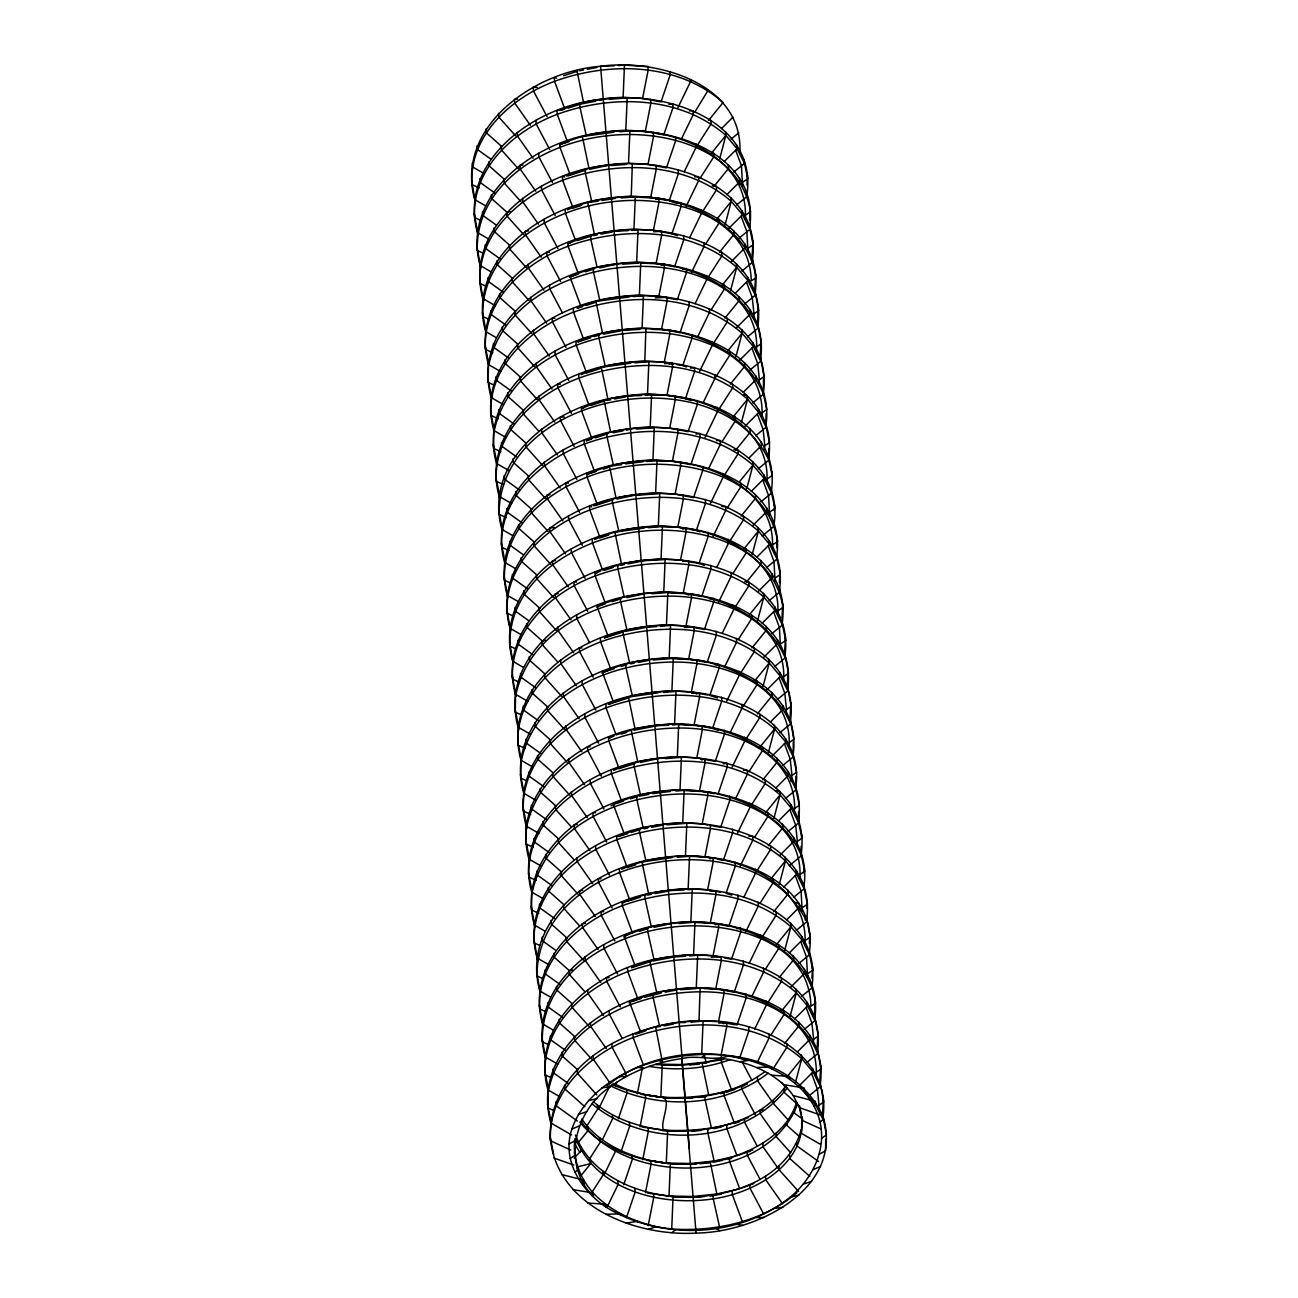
<?xml version="1.0" encoding="UTF-8"?>
<svg xmlns="http://www.w3.org/2000/svg" width="1298" height="1298" viewBox="0 0 1298 1298"><rect width="100%" height="100%" fill="white"/><g stroke="black" fill="none" stroke-linecap="round" stroke-linejoin="round"><path stroke-width="1.5" d="M471.563 180.876L475.344 201.823C453.034 127.382 534.614 71.066 600.601 66.295C656.317 58.459 743.738 83.267 739.844 152.969M474.273 213.846L478.053 234.792C455.744 160.368 537.323 104.035 603.31 99.281C662.743 90.211 757.691 118.897 746.967 194.57M476.983 246.831L480.763 267.761C458.454 193.337 540.033 137.004 606.02 132.25C665.452 123.18 760.417 151.866 749.692 227.539M479.692 279.8L483.473 300.747C461.163 226.306 542.742 169.973 608.73 165.219C668.162 156.149 763.127 184.835 752.402 260.525M486.182 333.716C463.873 259.276 545.452 202.959 611.439 198.188C670.871 189.119 765.836 217.821 755.111 293.494M488.519 364.77C467.767 290.882 548.957 236.09 614.149 231.174C673.581 222.104 768.546 250.79 757.821 326.463M491.228 397.74C470.493 323.851 551.666 269.059 616.858 264.143C676.29 255.073 771.255 283.759 760.531 359.432M493.938 430.709C473.202 356.82 554.376 302.028 619.568 297.112C679 288.042 773.965 316.728 763.24 392.418M496.728 461.942L497.037 465.609C474.711 391.169 556.29 334.852 622.294 330.081C681.71 321.012 776.675 349.714 765.95 425.387M499.438 494.911L499.746 498.578C477.421 424.154 559 367.821 625.003 363.067C684.419 353.997 779.384 382.683 768.659 458.356M502.148 527.897L502.456 531.547C480.13 457.123 561.726 400.79 627.713 396.036C687.129 386.966 782.094 415.652 771.369 491.325M504.857 560.866L505.165 564.533C482.84 490.092 564.435 433.759 630.422 429.005C689.855 419.935 784.803 448.621 774.079 524.311M504.095 576.555L507.875 597.502C485.566 523.062 567.145 466.745 633.132 461.974C691.802 453.229 785.907 480.601 776.902 555.301M506.804 609.525L510.585 630.471C488.275 556.047 569.854 499.714 635.842 494.96C695.274 485.89 790.222 514.576 779.498 590.249M509.514 642.51L513.294 663.44C490.985 589.016 572.564 532.683 638.551 527.929C697.983 518.859 792.948 547.545 782.207 623.218M512.223 675.479L516.004 696.426C493.694 621.985 575.274 565.652 641.261 560.898C700.693 551.828 795.658 580.531 784.933 656.204M518.713 729.395C496.404 654.955 577.983 598.638 643.97 593.867C703.402 584.798 798.367 613.5 787.643 689.173M521.05 760.45C500.298 686.561 581.488 631.769 646.68 626.853C706.112 617.783 801.077 646.469 790.352 722.142M523.759 793.419C503.007 719.53 584.197 664.738 649.389 659.822C708.822 650.752 803.786 679.438 793.062 755.111M526.55 824.652L526.858 828.319C504.533 753.878 586.112 697.545 652.099 692.791C711.531 683.721 806.496 712.424 795.771 788.097M529.26 857.621L529.568 861.288C507.242 786.848 588.821 730.531 654.825 725.76C714.241 716.691 809.206 745.393 798.481 821.066M531.969 890.59L532.277 894.257C509.952 819.833 591.531 763.5 657.534 758.746C716.95 749.676 811.915 778.362 801.191 854.035M531.207 906.296L534.987 927.226C512.661 852.802 594.257 796.469 660.244 791.715C719.66 782.645 814.625 811.331 803.9 887.005M533.916 939.265L537.697 960.212C515.371 885.771 596.966 829.438 662.954 824.684C722.386 815.615 817.334 844.317 806.61 919.99M536.626 972.234L540.406 993.181C518.097 918.741 599.676 862.424 665.663 857.654C725.095 848.584 820.044 877.286 809.319 952.959M539.335 1005.204L543.116 1026.15C520.806 951.726 602.386 895.393 668.373 890.639C727.805 881.569 822.754 910.255 812.029 985.928M542.045 1038.189L545.825 1059.119C523.516 984.695 605.095 928.362 671.082 923.608C730.514 914.538 825.463 943.224 814.738 1018.898M548.535 1092.105C526.225 1017.664 607.805 961.331 673.792 956.577C733.224 947.508 828.189 976.21 817.464 1051.883M550.871 1123.159C530.119 1049.271 611.309 994.479 676.501 989.547C735.934 980.477 830.898 1009.179 820.174 1084.852M574.917 1138.752C572.223 1158.53 580.092 1178.243 593.137 1192.911L593.446 1196.578C561.158 1164.517 574.673 1110.212 610.368 1086.734C631.363 1071.239 656.415 1062.137 682.131 1058.551C697.691 1054.609 714.371 1061.699 729.184 1055.599C766.729 1062.543 810.066 1081.38 820.06 1122.056C826.566 1150.531 811.899 1179.184 790.239 1197.178C738.854 1238.114 661.363 1241.115 605.777 1206.978C580.887 1190.169 561.466 1159.812 571.85 1129.13C582.169 1099.114 609.525 1079.044 637.853 1067.297C699.411 1043.365 791.131 1049.125 822.802 1115.891C845.371 1188.919 756.182 1232.451 696.053 1233.1C635.306 1236.653 556.031 1206.134 550.19 1137.097C549.33 1060.482 636.215 1020.212 703.094 1021.12C757.626 1018.492 832.878 1053.343 822.883 1117.821M746.983 184.981L747.518 175.116M749.595 219.93L750.228 208.102M752.207 254.879L752.937 241.071M755.647 274.04L754.803 289.827L758.665 310.676L753.976 313.824L753.392 317.832M758.356 307.009L757.513 322.796L761.374 343.646L756.702 346.793L756.101 350.801M761.066 339.995L760.222 355.782L764.084 376.631L759.411 379.762L758.811 383.786M763.467 378.886L763.467 394.154L766.794 409.6L762.121 412.748L761.52 416.755M766.063 413.835L766.177 427.123L769.503 442.569L764.83 445.717L764.23 449.725M768.676 448.767L768.887 460.092L772.213 475.539L764.425 480.779M771.71 475.831L771.921 471.888M774.306 510.779L774.63 504.857M776.804 547.691L777.34 537.826M779.417 582.64L780.049 570.796M782.013 617.588L782.759 603.781M785.468 636.75L784.625 652.537L788.486 673.386L783.797 676.534L783.213 680.541M788.178 669.719L787.334 685.506L791.196 706.355L786.507 709.503L785.923 713.511M790.888 702.689L790.044 718.475L793.905 739.325L789.233 742.472L788.632 746.48M793.289 741.58L793.289 756.864L796.615 772.31L791.942 775.441L791.05 781.461M795.885 776.529L795.999 789.833L799.325 805.279L794.652 808.427L794.052 812.434M798.497 811.477L798.708 822.802L802.034 838.248L797.361 841.396L796.761 845.404M801.093 846.426L801.418 855.771L804.744 871.218L800.071 874.365L799.471 878.373M801.515 838.54L801.726 834.582M804.127 873.473L804.452 867.567M806.739 908.422L807.161 900.536M809.335 943.37L809.871 933.505M811.948 978.319L812.58 966.475M815.29 999.46L814.446 1015.247L818.308 1036.096L813.619 1039.244L813.035 1043.251M818 1032.429L817.156 1048.216L821.017 1069.065L816.328 1072.213L815.744 1076.22M820.709 1065.398L819.865 1081.185L823.727 1102.034L819.038 1105.182L818.454 1109.19M823.419 1098.368L822.575 1114.155L826.437 1135.004L821.764 1138.151M825.706 1139.238L825.593 1150.791L819.395 1154.198M820.19 1144.187L801.483 1133.381L801.888 1116.718C805.993 1164.647 754.398 1192.927 713.267 1198.849C662.175 1206.621 597.048 1190.883 575.712 1138.703M561.109 110.087C580.612 101.601 601.915 97.918 623.105 97.334L624.484 64.9L618.319 65.533M560.314 144.711C580.677 134.943 603.375 130.984 625.814 130.303L627.194 97.869L609.233 99.313M566.528 176.041C586.031 167.556 607.334 163.873 628.524 163.288L629.903 130.855L619.811 131.747M567.486 209.822C587.41 200.671 609.427 196.907 631.234 196.258L632.337 164.051M568.443 243.618C588.805 233.867 611.504 229.908 633.959 229.227L635.322 196.793L621.304 197.961M569.4 277.415C590.217 267.112 613.581 262.877 636.669 262.196L638.032 229.762L631.866 230.395M577.383 307.934C596.885 299.449 618.189 295.766 639.379 295.181L640.741 262.748M578.34 341.715C598.248 332.564 620.282 328.8 642.088 328.151L643.451 295.717L633.359 296.609M581.05 374.7C600.958 365.549 622.991 361.769 644.798 361.12L645.901 328.913M582.007 408.497C602.353 398.729 625.068 394.77 647.507 394.089L648.886 361.655L634.852 362.823M586.469 440.639C606.393 431.488 628.41 427.707 650.217 427.074L651.596 394.641L645.431 395.257M587.426 474.435C607.789 464.684 630.487 460.709 652.926 460.044L654.306 427.61M593.64 505.766C613.143 497.28 634.446 493.597 655.636 493.013L657.015 460.579L646.923 461.471M594.598 539.562C614.522 530.411 636.539 526.631 658.346 525.982L659.725 493.548L637.837 495.252M592.196 539.303L592.505 542.97L602.564 570.065L621.482 564.013L641.18 560.282L661.055 558.967L662.434 526.534L648.4 527.686M643.889 593.251L663.765 591.937L665.144 559.503L641.261 560.898L643.889 593.251L624.192 596.983L605.29 603.035L596.512 607.156M604.479 637.659C623.997 629.173 645.284 625.49 666.474 624.906L667.853 592.472L651.872 593.77M601.931 673.094C622.748 662.791 646.112 658.557 669.2 657.875L670.563 625.441L660.471 626.334M608.162 704.425C628.07 695.274 650.103 691.493 671.91 690.861L673.273 658.427L653.348 659.984M605.76 704.165L606.052 707.832L616.128 734.928L635.03 728.876L654.727 725.144L674.619 723.83L675.982 691.396L663.927 692.418M613.581 770.379C633.489 761.228 655.522 757.448 677.329 756.799L678.692 724.365L672.526 724.998M747.453 1083.944C720.195 1095.366 690.228 1098.871 660.86 1097.118L662.24 1064.668L656.35 1063.792M611.034 805.815C632.321 795.009 656.285 790.417 680.038 789.768L681.418 757.334L665.42 758.632M620.752 835.506C640.255 827.021 661.558 823.338 682.748 822.754L684.127 790.32L675.982 791.066M735.074 1156.21L714.127 1161.029L690.325 1163.495L666.296 1163.057L667.659 1130.623C641.001 1127.751 613.727 1119.541 593.283 1101.531M621.71 869.287C641.634 860.136 663.651 856.372 685.458 855.723L686.837 823.289L666.912 824.847M796.68 1102.262C787.513 1132.051 757.448 1149.298 729.314 1157.978L729.622 1161.645L739.682 1188.757L716.837 1193.998L693.035 1196.464L669.005 1196.026L670.368 1163.592C636.685 1160.444 601.964 1149.055 579.817 1122.121M622.667 903.084C643.029 893.332 665.728 889.373 688.167 888.692L689.546 856.258L677.475 857.28M796.972 1192.7C762.624 1221.743 715.815 1231.834 671.715 1229.011L673.078 1196.561C633.846 1192.927 590.314 1174.252 575.403 1135.052M623.624 936.88C644.441 926.577 667.789 922.343 690.877 921.661L692.256 889.227L688.054 889.73M631.591 967.399C651.093 958.914 672.396 955.231 693.586 954.647L694.965 922.213L678.968 923.511M629.043 1002.835C649.86 992.532 673.208 988.281 696.296 987.616L697.675 955.182L689.546 955.945M635.257 1034.165C655.182 1025.014 677.199 1021.234 699.005 1020.585L700.109 988.378M607.123 1085.696C633.505 1064.1 667.983 1054.284 701.731 1053.554L703.094 1021.12L691.039 1022.159M742.553 185.939L741.45 165.82L735.658 150.146M745.263 218.908C749.433 159.329 680.12 129.849 629.627 131.066M747.972 251.893L746.869 231.774L741.093 216.101M766.94 482.694C771.126 423.116 701.812 393.635 651.32 394.852M769.649 515.679L768.562 495.56L762.77 479.887M772.375 548.648C776.545 489.054 707.232 459.589 656.739 460.806M775.084 581.618L773.981 561.499L768.189 545.825M777.794 614.587C781.964 555.009 712.651 525.528 662.158 526.745M780.504 647.572L779.4 627.453L773.608 611.78M802.18 911.358L801.093 891.239L795.301 875.566M804.906 944.327C809.076 884.733 739.763 855.268 689.27 856.485M807.616 977.297L806.512 957.178L800.72 941.504M623.105 97.334L642.575 98.437L648.173 70.076L647.864 66.409L624.208 65.127M625.814 130.303L645.301 131.406L650.882 103.045L650.574 99.378M628.524 163.288L648.01 164.392L653.592 136.014L653.283 132.347M631.234 196.258L650.72 197.361L656.301 168.983L655.993 165.333M633.959 229.227L653.429 230.33L659.011 201.969L658.703 198.302L635.047 197.02M636.669 262.196L656.139 263.299L661.72 234.938L661.412 231.271L653.657 231.742M639.379 295.181L658.849 296.285L664.43 267.907L664.138 264.24L642.445 263.072M642.088 328.151L661.558 329.254L667.14 300.876L666.847 297.226L655.198 297.907M644.798 361.12L664.268 362.223L669.849 333.862L669.557 330.195L651.807 329.238M647.507 394.089L666.977 395.192L672.559 366.831L672.267 363.164L664.495 363.635M650.217 427.074L669.687 428.178L675.268 399.8L674.976 396.133M652.926 460.044L672.396 461.147L677.978 432.769L677.686 429.119M655.636 493.013L675.106 494.116L680.704 465.755L680.395 462.088M658.346 525.982L677.816 527.085L683.413 498.724L683.105 495.057M661.055 558.967L680.541 560.071L686.123 531.693L685.815 528.026L682.748 529.13M663.765 591.937L683.251 593.04L688.832 564.662L688.524 561.012L682.699 561.353M666.474 624.906L685.961 626.009L691.542 597.648L691.234 593.981L667.578 592.699M669.2 657.875L688.67 658.978L694.252 630.617L693.943 626.95L684.241 627.534M671.91 690.861L691.38 691.964L696.961 663.586L696.653 659.919L673.013 658.638M674.619 723.83L694.089 724.933L699.671 696.555L699.379 692.905L691.607 693.359M677.329 756.799L696.799 757.902L702.38 729.541L702.088 725.874L678.432 724.592M637.334 1093.776L642.542 1067.297M680.038 789.768L699.508 790.871L705.09 762.51L704.798 758.843L700.92 759.07M640.044 1126.745L645.625 1098.384L645.333 1094.717L626.707 1089.411L613.078 1083.392M682.748 822.754L702.218 823.857L707.799 795.479L707.507 791.812L683.851 790.531M642.753 1159.714L648.335 1131.353L648.043 1127.686M685.458 855.723L704.928 856.826L710.509 828.449L710.217 824.798M645.463 1192.7L651.044 1164.322L650.752 1160.655C624.338 1154.441 597.551 1141.932 581.78 1118.99M688.167 888.692L707.637 889.795L713.235 861.434L712.927 857.767L709.844 858.854M648.173 1225.669L653.754 1197.291L653.462 1193.641M690.877 921.661L710.347 922.764L715.944 894.403L715.636 890.736L709.811 891.093M693.586 954.647L713.073 955.75L718.654 927.372L718.346 923.705L694.69 922.424M696.296 987.616L715.782 988.719L721.364 960.342L721.055 956.691L711.353 957.259M699.005 1020.585L718.492 1021.688L724.073 993.327L723.765 989.66L704.051 988.589M719.66 158.924L725.858 135.414L725.55 131.747M725.079 224.862L731.277 201.368L730.969 197.702M730.498 290.817L736.696 267.307L736.404 263.64M735.917 356.755L742.115 333.262L741.823 329.595M741.353 422.71L747.551 399.2L747.242 395.533L743.559 394.949M746.772 488.648L752.97 465.155L752.662 461.488M752.191 554.603L758.389 531.093L758.081 527.426M757.61 620.541L763.808 597.048L763.5 593.381M763.029 686.496L769.227 662.986L768.935 659.319M768.448 752.434L774.646 728.941L774.354 725.274M773.884 818.389L780.066 794.879L779.774 791.212L776.09 790.628M779.303 884.327L785.501 860.834L785.193 857.167M784.722 950.282L790.92 926.772L790.612 923.105M790.141 1016.22L796.339 992.727L796.031 989.06M795.56 1082.175L801.758 1058.665L801.466 1054.998M805.198 919.795L806.318 916.323L810.163 937.172L805.49 940.32M797.572 1104.079C766.81 1184.831 627.859 1187.589 580.887 1121.05M671.261 1196.561C720.909 1200.65 786.02 1183.403 801.174 1129.714M653.429 230.33L671.893 233.802L681.19 206.301L680.882 202.634L677.085 203.251M666.977 395.192L685.441 398.664L694.738 371.179L694.43 367.512L690.633 368.129M680.541 560.071L699.005 563.527L708.286 536.042L707.994 532.375M694.089 724.933L712.553 728.389L721.85 700.904L721.542 697.237M615.625 1085.761L616.875 1082.094M717.972 794.344L727.269 766.858L726.961 763.192L723.164 763.808M618.335 1118.746L627.015 1093.078L626.707 1089.411M621.044 1151.715L629.725 1126.047L629.416 1122.397M723.392 860.282L732.689 832.797L732.396 829.13M623.754 1184.685L632.434 1159.033L632.126 1155.366M626.48 1217.654L635.144 1192.002L634.852 1188.335M736.956 1025.16L746.253 997.659L745.944 993.992M701.731 1053.554L721.201 1054.657L739.665 1058.13L748.962 1030.644L748.654 1026.978M677.945 107.604L690.633 81.433L690.471 79.6M681.499 138.821L693.343 114.402L693.035 110.736L689.335 110.865M684.208 171.807L696.053 147.372L695.744 143.705M686.074 206.512L698.762 180.341L698.454 176.69L694.755 176.82M689.627 237.745L701.472 213.326L701.163 209.659M691.493 272.466L704.181 246.296L703.873 242.629M695.047 303.7L706.891 279.265L706.599 275.598L702.899 275.728M697.756 336.669L709.6 312.234L709.308 308.583M699.622 371.39L712.31 345.219L712.018 341.552M703.192 402.607L715.02 378.189L714.727 374.522M705.057 437.329L717.729 411.158L717.437 407.491L713.738 407.621M708.611 468.562L720.455 444.127L720.147 440.476L716.447 440.606M710.477 503.283L723.164 477.112L722.856 473.446M713.186 536.252L725.874 510.082L725.566 506.415L721.866 506.544M716.739 567.486L728.584 543.051L728.275 539.384M718.605 602.191L731.293 576.02L730.985 572.369M722.159 633.424L734.003 609.005L733.695 605.339L729.995 605.468M724.868 666.393L736.712 641.975L736.404 638.308M726.734 701.115L739.422 674.944L739.13 671.277M730.287 732.348L742.131 707.913L741.839 704.262M732.153 767.069L744.841 740.898L744.549 737.232M735.723 798.286L747.551 773.868L747.259 770.201L743.559 770.331M598.978 1108.232L609.963 1085.55C659.352 1110.228 723.895 1107.583 768.075 1073.186M737.589 833.008L750.26 806.837L749.968 803.17M602.532 1139.466L612.672 1118.535L612.38 1114.868M740.298 865.977L752.97 839.806L752.678 836.155L748.978 836.285M604.397 1174.187L615.398 1151.504L615.09 1147.838M743.851 897.21L755.696 872.791L755.387 869.125M607.107 1207.156L618.108 1184.474L617.799 1180.807M745.717 931.932L758.405 905.761L758.097 902.094M749.271 963.165L761.115 938.73L760.806 935.063L757.107 935.193M751.98 996.134L763.824 971.699L763.516 968.048M754.69 1029.103L766.534 1004.684L766.226 1001.018L762.526 1001.147M757.399 1062.072L769.243 1037.654L768.935 1033.987M661.915 1130.574C706.485 1133.949 758.162 1124.003 785.955 1085.858M787.188 1087.984C743.089 1146.118 646.566 1149.444 592.196 1103.949M694.836 112.066L708.335 89.968M696.507 146.658L711.126 123.845L710.817 120.179M700.255 178.004L713.835 156.831L713.527 153.164M702.964 210.974L716.545 189.8L716.236 186.133L712.294 185.857M705.674 243.959L719.254 222.769L718.946 219.102M708.384 276.928L721.964 255.738L721.656 252.072M711.093 309.898L724.673 288.724L724.381 285.057M713.819 342.867L727.383 321.693L727.091 318.026M715.474 377.475L730.093 354.662L729.801 350.995M719.238 408.821L732.802 387.631L732.51 383.965M721.948 441.791L735.512 420.617L735.22 416.95M723.619 476.398L738.238 453.586L737.929 449.919L733.987 449.66M727.367 507.745L740.947 486.555L740.639 482.888M730.076 540.714L743.657 519.524L743.348 515.858M732.786 573.684L746.366 552.51L746.058 548.843M735.495 606.653L749.076 585.479L748.768 581.812L744.825 581.553M738.205 639.638L751.785 618.448L751.477 614.781M740.915 672.607L754.495 651.418L754.187 647.751M742.586 707.215L757.205 684.403L756.912 680.736L752.954 680.46M746.35 738.546L759.914 717.372L759.622 713.705M749.06 771.531L762.624 750.341L762.332 746.674M750.715 806.123L765.333 783.311L765.041 779.644M754.479 837.47L768.043 816.296L767.751 812.629M586.242 1126.907L597.729 1108.979L597.421 1105.312M757.188 870.439L770.752 849.265L770.46 845.598M588.951 1159.877L600.439 1141.948L600.13 1138.281M759.898 903.424L773.478 882.234L773.17 878.568M591.661 1192.846L603.148 1174.917L602.84 1171.25M762.607 936.393L776.188 915.204L775.88 911.537M765.317 969.363L778.897 948.189L778.589 944.522M768.027 1002.332L781.607 981.158L781.299 977.491M770.736 1035.317L784.317 1014.127L784.008 1010.461L780.066 1010.201M773.446 1068.286L787.026 1047.097L786.718 1043.43M708.643 120.341L723.148 102.445C677.507 62.596 609.233 61.428 554.554 81.336C511.753 97.382 469.097 135.122 471.872 184.543L479.238 187.918M711.353 153.31L725.858 135.414C680.217 95.565 611.942 94.413 557.264 114.321C514.462 130.352 471.807 168.091 474.581 217.512L480.098 220.043M714.062 186.279L728.567 168.383L728.259 164.732M716.772 219.248L731.277 201.368C685.636 161.52 617.377 160.352 562.683 180.26C519.898 196.306 477.226 234.029 480 283.467L485.517 285.998M719.481 252.234L733.987 234.338L733.695 230.671M722.191 285.203L736.696 267.307C691.055 227.458 622.797 226.306 568.102 246.214C525.317 262.245 482.645 299.984 485.42 349.405L492.786 352.78M724.901 318.172L739.406 300.276L739.114 296.625M727.61 351.141L742.115 333.262C696.474 293.413 628.216 292.245 573.521 312.153C530.736 328.199 488.064 365.922 490.839 415.36L498.205 418.735M730.32 384.127L744.825 366.231L744.533 362.564M733.046 417.096L747.551 399.2C701.91 359.351 633.635 358.199 578.94 378.107C536.155 394.138 493.483 431.877 496.274 481.298L503.624 484.673M735.755 450.065L750.26 432.169L749.952 428.518M739.665 481.542L752.97 465.155C707.329 425.306 639.054 424.138 584.376 444.046C541.574 460.092 498.903 497.815 501.693 547.253L509.059 550.628M741.174 516.02L755.679 498.124L755.371 494.457M743.884 548.989L758.389 531.093C712.748 491.244 644.473 490.092 589.795 510C546.993 526.031 504.338 563.77 507.112 613.191L512.629 615.723M746.593 581.958L761.099 564.062L760.79 560.411M749.303 614.928L763.808 597.048C718.167 557.199 649.909 556.031 595.214 575.939C552.429 591.985 509.757 629.708 512.532 679.146L518.048 681.677M752.013 647.913L766.518 630.017L766.226 626.35M754.722 680.882L769.227 662.986C723.586 623.137 655.328 621.985 600.633 641.893C557.848 657.924 515.176 695.663 517.951 745.084L525.317 748.459M757.432 713.851L771.937 695.955L771.645 692.305M760.141 746.821L774.646 728.941C729.005 689.092 660.747 687.924 606.052 707.832C563.267 723.878 520.595 761.601 523.37 811.039L530.736 814.414M762.851 779.806L777.356 761.91L777.064 758.243M765.577 812.775L780.066 794.879C734.441 755.03 666.166 753.878 611.472 773.786C568.686 789.817 526.014 827.556 528.789 876.977L536.155 880.352M768.286 845.744L782.791 827.848L782.483 824.198M770.996 878.714L785.501 860.834C739.86 820.985 671.585 819.817 616.907 839.725C574.105 855.771 531.434 893.495 534.224 942.932L539.741 945.463M578.34 1142.548L588.01 1130.623L587.718 1126.972M773.705 911.699L788.211 893.803L787.902 890.136M581.05 1175.534L590.72 1163.608L590.428 1159.941M776.415 944.668L790.92 926.772C745.279 886.923 677.004 885.771 622.326 905.68C579.525 921.71 536.869 959.449 539.644 1008.87L545.16 1011.402M779.125 977.637L793.63 959.741L793.321 956.091M781.834 1010.607L796.339 992.727C750.698 952.878 682.424 951.71 627.745 971.618C584.96 987.664 542.288 1025.388 545.063 1074.825L550.579 1077.356M784.544 1043.592L799.049 1025.696L798.741 1022.029M787.253 1076.561L801.758 1058.665C756.117 1018.816 687.859 1017.664 633.164 1037.573C590.379 1053.603 547.707 1091.342 550.482 1140.764L570.731 1150.044M721.51 128.599L732.948 117.177M724.219 161.569L737.086 148.718L736.793 145.068M726.929 194.554L739.811 181.704L739.503 178.037M728.21 228.951L742.521 214.673L742.213 211.006M730.936 261.92L745.23 247.642L744.922 243.975M735.074 293.462L747.94 280.611L747.632 276.961M736.355 327.875L750.65 313.597L750.341 309.93M739.065 360.844L753.359 346.566L753.051 342.899M743.202 392.385L756.069 379.535L755.761 375.868M744.484 426.782L758.778 412.504L758.486 408.854M748.621 458.34L761.488 445.49L761.196 441.823M751.331 491.309L764.197 478.459L763.905 474.792M752.613 525.706L766.907 511.428L766.615 507.761M756.75 557.248L769.617 544.397L769.325 540.747M758.032 591.661L772.342 577.383L772.034 573.716M762.186 623.202L775.052 610.352L774.744 606.685M763.467 657.599L777.762 643.321L777.453 639.654M766.177 690.568L780.471 676.29L780.163 672.64M770.314 722.126L783.181 709.276L782.872 705.609M771.596 756.523L785.89 742.245L785.582 738.578M775.733 788.064L788.6 775.214L788.292 771.547M778.443 821.034L791.309 808.183L791.017 804.533M779.725 855.447L794.019 841.169L793.727 837.502M783.862 886.988L796.729 874.138L796.437 870.471M786.572 919.957L799.438 907.107L799.146 903.44L795.463 902.499M574.073 1157.978L581.228 1150.839L580.92 1147.172M789.281 952.927L802.148 940.077L801.856 936.426M582.51 1185.236L583.938 1183.808L583.629 1180.142L561.515 1174.495M790.563 987.34L804.874 973.062L804.565 969.395M794.717 1018.881L807.583 1006.031L807.275 1002.364M797.426 1051.851L810.293 1039L809.984 1035.333M798.708 1086.248L813.002 1071.97L812.694 1068.319M814.284 1106.383L815.712 1104.955L815.404 1101.288L793.289 1095.626C776.772 1072.667 748.638 1061.959 721.493 1058.324L721.201 1054.657L726.783 1026.296L726.474 1022.629L718.719 1023.1M723.457 1059.476C703.484 1062.575 682.878 1067.005 662.24 1064.668L665.663 1065.025M702.023 1057.221L705.544 1054.317M667.659 1130.623L676.631 1131.175M673.078 1196.561L689.449 1197.389M672.007 1232.662L675.528 1229.758M731.147 139.064L738.74 132.85M733.857 172.034L744.484 163.337L744.192 159.67M736.566 205.019L747.194 196.306L746.902 192.639M739.276 237.988L749.903 229.292L749.611 225.625M741.985 270.957L752.629 262.261L752.321 258.594M744.695 303.927L755.339 295.23L747.94 280.611L736.696 267.307M747.421 336.912L758.048 328.199C742.44 290.768 702.169 270.957 664.138 264.24L661.055 265.344M750.13 369.881L760.758 361.185L753.359 346.566L742.115 333.262M752.84 402.851L763.467 394.154C747.859 356.707 707.588 336.896 669.557 330.195M755.55 435.82L766.177 427.123L758.778 412.504L747.551 399.2M758.259 468.805L768.887 460.092C717.875 354.224 499.795 391.509 498.984 514.268L506.35 517.642M760.969 501.774L771.596 493.078L771.077 487.675M762.153 535.993L774.306 526.047L773.786 520.644M766.388 567.713L777.015 559.016L776.723 555.349M769.097 600.698L779.725 591.985L779.433 588.319M771.807 633.667L782.434 624.971L782.142 621.304M774.517 666.637L785.16 657.94C769.536 620.493 729.281 600.682 691.234 593.981L688.167 595.068M777.226 699.606L787.87 690.909L780.471 676.29L769.227 662.986M779.952 732.591L790.579 723.878C774.971 686.447 734.7 666.637 696.653 659.919M782.662 765.56L793.289 756.864L785.89 742.245L774.646 728.941M785.371 798.53L795.999 789.833C780.39 752.386 740.12 732.575 702.088 725.874M788.081 831.499L798.708 822.802L791.309 808.183L780.066 794.879M789.265 865.717L801.418 855.771C785.809 818.34 745.555 798.53 707.507 791.812M793.5 897.453L804.127 888.757L803.608 883.354M796.209 930.423L806.837 921.726C755.825 815.842 537.745 853.143 536.934 975.901L542.45 978.432M798.919 963.392L809.546 954.695L809.254 951.028M574.592 1172.435L577.626 1169.952L577.334 1166.285M801.629 996.377L812.256 987.664L811.964 983.998M804.338 1029.346L814.966 1020.65L807.583 1006.031L796.339 992.727M807.048 1062.316L817.691 1053.619C802.067 1016.172 761.812 996.361 723.765 989.66M809.757 1095.285L820.401 1086.588L813.002 1071.97L801.758 1058.665M820.06 1122.056L823.11 1119.557L815.712 1104.955L804.468 1091.634L804.176 1087.984L783.927 1084.69M611.699 1084.463C660.422 1104.793 721.315 1103.917 764.798 1071.742M740.022 184.024L747.81 178.783L744.484 163.337L737.086 148.718L725.858 135.414M745.847 214.9L750.536 211.752C740.071 147.68 661.688 128.827 606.328 135.917C546.815 142.391 475.376 182.953 477.291 250.482L482.807 253.013M748.557 247.869L753.246 244.738L749.903 229.292L742.521 214.673L731.277 201.368M767.134 513.765L774.922 508.524L771.596 493.078L764.197 478.459L752.97 465.155M772.959 544.641L777.632 541.493C767.183 477.404 688.8 458.567 633.424 465.641C573.927 472.115 502.488 512.678 504.403 580.222L509.919 582.753M775.669 577.61L780.341 574.462L777.015 559.016L769.617 544.397L758.389 531.093M778.378 610.579L783.051 607.432C772.602 543.359 694.219 524.522 638.859 531.596C579.346 538.07 507.907 578.632 509.822 646.161L515.338 648.692M781.088 643.548L785.777 640.417L782.434 624.971L775.052 610.352L763.808 597.048M799.665 909.444L807.453 904.203L804.127 888.757L796.729 874.138L785.501 860.834M808.2 973.289L812.873 970.141L809.546 954.695L802.148 940.077L790.92 926.772M570.049 1158.546L574.722 1155.398L574.414 1151.732M569.092 1143.96L575.29 1140.569M595.555 573.359L600.812 570.893M609.119 738.221L614.376 735.755M571.85 1129.13L579.314 1125.869M813.132 1169.676L820.596 1166.415M663.132 1097.637C671.829 1101.077 659.498 1122.9 663.586 1130.087C692.288 1131.742 721.672 1128.595 748.394 1117.562M752.872 1149.882L736.972 1155.772L726.912 1128.676L726.604 1125.009M741.45 1188.092L753.83 1183.516M730.32 1059.525C704.473 1069.146 675.901 1071.093 648.805 1066.291M655.636 199.389L658.703 198.302C700.904 205.506 749.676 231.06 755.955 277.707L751.266 280.855C749.676 213.164 666.312 194.7 611.747 201.855C552.234 208.329 480.795 248.892 482.71 316.436L488.243 318.967M669.184 364.251L672.267 363.164M696.296 693.992L699.379 692.905M701.715 759.93L704.798 758.843M715.263 924.809L718.346 923.705C760.531 930.926 809.319 956.48 815.582 1003.111L810.909 1006.258C809.319 938.584 725.955 920.104 671.391 927.275C611.877 933.749 540.439 974.311 542.353 1041.84L547.87 1044.371M723.408 1023.716L726.474 1022.629M648.481 1229.336L656.171 1226.61C632.645 1221.24 609.898 1210.612 593.137 1192.911M726.166 1092.462L735.041 1089.363M734.197 1123.565L739.519 1121.715M578.356 1114.528L586.664 1111.737M803.3 1184.149L811.607 1181.358M563.624 75.771L577.837 71.13M564.565 109.324L556.956 110.655L557.264 114.321L567.323 141.417M568.118 108.156L580.547 104.1L595.75 101.179M563.721 143.461L569.043 141.725M568.216 175.847L585.966 170.038L585.074 169.519L585.382 173.169L591.661 201.304M572.694 208.248L581.585 205.344M577.188 240.633L591.401 235.993L590.509 235.457L590.801 239.124L597.08 267.258M572.791 275.939L578.113 274.186M585.22 271.866L594.111 268.962L593.218 268.426L593.511 272.093L599.79 300.227M577.269 308.324L582.607 306.588M586.161 305.419L595.036 302.515M590.639 337.821L578.21 341.877L575.939 341.471L576.231 345.122L586.307 372.234M594.192 336.653L599.53 334.916L598.638 334.381L598.93 338.048L605.209 366.166M586.258 373.11L600.455 368.47M590.736 405.511L604.949 400.855M586.339 440.801L591.677 439.065M595.23 437.897L607.659 433.824L606.766 433.305L607.075 436.972L613.337 465.09M590.833 473.186L596.155 471.45M603.262 469.13L608.6 467.394M595.311 505.587L613.078 499.779L612.185 499.243L612.494 502.91L618.757 531.044M599.806 537.972L608.681 535.068M604.3 570.374L613.175 567.469M599.903 605.663L605.225 603.927M612.332 601.607L621.223 598.702L620.33 598.167L620.622 601.834L626.902 629.952M604.381 638.064L622.148 632.256M614.197 668.713L605.322 671.618L603.051 671.196L603.343 674.863L613.419 701.958M621.304 666.393L626.642 664.641L625.75 664.105L626.042 667.772L632.321 695.906M609.8 704.003L627.567 698.194M621.401 734.068L626.723 732.332M618.789 768.789L634.771 763.565L633.878 763.029L634.187 766.696L640.449 794.83M617.945 802.927L623.267 801.191M630.374 798.854L637.48 796.534L636.588 795.999L636.896 799.665L643.159 827.799M627.761 833.576L618.87 836.48L616.599 836.058L616.907 839.725L626.966 866.821M631.315 832.407L640.19 829.503L639.297 828.984L639.606 832.651L645.869 860.769M626.918 867.713L635.793 864.809M627.843 901.266L640.287 897.194M639.443 931.331L646.55 929.011M631.493 967.789L649.26 961.98M641.309 998.438L632.434 1001.342L630.147 1000.936L630.455 1004.587L640.531 1031.699M644.863 997.286L661.347 992.921M636.912 1033.743L645.804 1030.839M576.945 1166.967L590.72 1163.608M510.098 211.525L506.642 212.337L506.95 215.987L523.759 234.711M545.338 640.174L541.883 640.985L542.191 644.652L557.702 661.931M572.45 969.914L568.995 970.709L569.303 974.376L584.814 991.656M588.481 1100.59L597.129 1098.562M790.239 1197.178L798.887 1195.15M658.151 1064.133L682.196 1064.571L705.998 1062.105L723.132 1058.162M670.368 1163.592C691.007 1165.912 711.612 1161.499 731.585 1158.4M706.729 1063.03L702.121 1063.289L708.708 1095.074M720.601 1093.63L724.316 1092.851M714.014 1128.579L721.445 1127.005M713.008 1162.343L722.305 1160.38M710.103 1196.042L721.299 1194.144M579.735 70.757L583.532 70.027M587.329 69.297L596.837 67.464M599.546 100.433L603.31 99.281L605.923 131.633M613.905 132.153L582.364 136.533L588.951 168.334M589.779 169.308L608.73 165.219L611.358 197.572M598.183 201.19L587.799 202.488L594.37 234.273M601.98 200.46L615.398 198.367M593.3 235.619L597.096 234.889M600.893 234.159L612.283 231.969M599.806 267.875L616.858 264.143L619.487 296.496M629.433 296.869L595.928 301.412L602.499 333.197M603.327 334.186L620.412 330.893M630.925 363.099L601.347 367.35L607.918 399.151M606.847 400.498L610.644 399.768M614.441 399.021L625.847 396.831M613.354 432.737L622.845 430.904M626.658 430.173L630.422 429.005L633.035 461.358M621.758 464.603L609.476 466.274L616.047 498.059M625.571 463.873L642.981 461.747M616.875 499.049L635.842 494.96L638.454 527.312M644.473 527.962L614.895 532.212L621.482 564.013M620.395 565.36L624.208 564.63M628.005 563.9L639.395 561.693M626.918 597.599L643.97 593.867L646.599 626.22M625.831 631.299L646.712 627.275L656.545 626.61M630.439 663.911L634.235 663.181M638.032 662.451L647.524 660.617M658.037 692.824L628.459 697.091L635.03 728.876M633.959 730.222L652.943 726.572M640.466 762.461L657.534 758.746L660.147 791.099M639.379 796.177L648.87 794.344M652.667 793.613L670.092 791.472M643.986 828.773L647.783 828.043M651.58 827.313L662.986 825.122M671.585 857.686L642.007 861.953L648.578 893.738M647.507 895.085L651.304 894.354M655.101 893.624L666.507 891.434M654.014 927.34L671.082 923.608L673.694 955.961M652.926 961.039L673.824 957.015L685.62 956.204M665.144 992.175L676.534 989.985M660.26 1026.621L655.571 1026.815L662.434 1062.267L659.173 1060.32M664.057 1025.891L673.548 1024.057M668.957 104.343L672.753 103.726L673.045 107.393L663.765 134.878L645.301 131.406M682.505 269.205L686.301 268.589L686.61 272.256L677.313 299.741L658.849 296.285M696.053 434.067L699.865 433.451L700.157 437.118L690.861 464.603L672.396 461.147M709.617 598.93L713.413 598.313L713.722 601.98L704.425 629.481L685.961 626.009M715.036 664.884L718.832 664.268L719.141 667.935L709.844 695.42L717.356 697.951M736.729 928.67L740.525 928.054L740.817 931.721L731.537 959.206L724.138 957.827M739.957 1061.796L751.364 1059.947L751.445 1060.855M626.155 1223.154L637.561 1221.304L637.626 1222.229M517.561 98.989L514.43 99.394L514.722 103.045L530.347 125.257M522.98 164.943L519.849 165.333L520.141 169L535.766 191.195M528.4 230.882L525.268 231.287L525.56 234.938L541.185 257.15M550.092 494.668L546.961 495.073L547.253 498.724L562.878 520.936M554.36 527.442L549.671 528.043L549.963 531.709L565.587 553.905M555.512 560.622L552.38 561.012L552.672 564.679L568.297 586.874M558.221 593.592L555.09 593.981L555.382 597.648L571.006 619.86M577.188 824.408L574.057 824.798L574.365 828.465L589.973 850.661M582.624 890.347L579.492 890.753L579.784 894.403L595.409 916.615M585.333 923.316L582.202 923.722L582.494 927.389L598.118 949.584M602.012 1087.789L610.368 1086.734M763.208 1109.887L760.076 1110.277L760.368 1113.944L774.874 1134.566M774.468 1208.406L782.824 1207.335M689.838 1064.96L699.249 1064.149M661.153 1097.313L645.333 1094.717L664.69 1097.865L692.548 1097.946M698.194 1097.443L705.739 1096.794L704.846 1096.258L705.139 1099.925L711.418 1128.059M691.493 1131.239L700.904 1130.428M671.958 1163.884L696.085 1164.046M699.849 1163.722L709.276 1162.911M695.03 1197.356L704.457 1196.529M614.392 65.792L600.601 66.295L603.213 98.648M610.725 165.527L626.447 164.44M627.94 230.655L614.149 231.174L616.777 263.526M622.797 264.175L638.519 263.105M624.289 330.39L639.995 329.319M641.488 395.533L627.713 396.036L630.325 428.389M636.345 429.038L654.03 427.837M668.6 725.258L654.825 725.76L657.437 758.113M684.127 889.99L668.373 890.639L670.985 922.992M680.46 989.725L696.182 988.638M685.133 1022.564L679.211 1022.532L681.839 1054.885M756.864 1067.491L771.645 1066.956L771.807 1068.789M605.712 1214.311L620.509 1213.792L620.655 1215.609M537.291 87.355L533.186 87.372L533.494 91.022L547.091 116.674M549.476 252.234L546.75 252.234L547.042 255.901L560.639 281.536M554.911 318.172L552.169 318.172L552.477 321.839L566.058 347.475M560.33 384.127L557.588 384.127L557.897 387.794L571.477 413.429M564.403 417.096L560.298 417.096L560.606 420.763L574.187 446.398M568.459 483.034L565.717 483.051L566.025 486.701L579.622 512.353M576.588 581.958L573.862 581.958L574.154 585.625L587.751 611.261M582.007 647.913L579.281 647.913L579.573 651.58L593.17 677.215M590.152 746.821L587.41 746.837L587.718 750.487L601.299 776.139M595.571 812.775L592.829 812.775L593.137 816.442L606.718 842.077M600.99 878.714L598.248 878.73L598.556 882.38L612.153 908.032M603.7 911.699L600.958 911.699L601.266 915.366L614.863 941.001M609.119 977.637L606.393 977.637L606.685 981.304L620.282 1006.94M618.627 1076.561L626.009 1076.561L625.701 1072.894L612.104 1047.259L611.812 1043.592M744.306 1085.647L741.58 1085.647L741.872 1089.314L755.468 1114.95M749.741 1151.586L746.999 1151.586L747.307 1155.252L759.979 1179.184M756.523 1217.54L763.905 1217.524M656.496 1064.636L662.24 1064.668M674.911 1065.366L682.277 1065.187L684.906 1097.54M771.661 1075.215L789.427 1076.415L789.655 1079.157M587.783 1203.035L605.549 1204.236L605.777 1206.978M641.261 1094.328L660.86 1097.118M642.007 1127.021L661.623 1129.812M646.68 1160.282L666.296 1163.057M647.426 1192.976L669.005 1196.026M654.062 1226.496L671.715 1229.011M668.162 1163.511L650.752 1160.655L668.551 1163.576M572.905 1189.633L591.304 1192.619M556.518 78.091L554.246 77.685L554.554 81.336L564.614 108.448M561.953 144.046L559.665 143.624L559.973 147.291L570.033 174.386M564.662 177.015L562.375 176.593L562.683 180.26L572.759 207.356M570.082 242.953L567.81 242.548L568.102 246.214L578.178 273.31M583.629 407.832L581.358 407.41L581.666 411.077L591.726 438.172M589.049 473.77L586.777 473.364L587.085 477.015L597.145 504.127M591.758 506.739L589.487 506.334L589.795 510L599.854 537.096M597.194 572.694L594.906 572.272L595.214 575.939L605.29 603.035M610.741 737.556L608.47 737.15L608.762 740.801L618.838 767.913M616.161 803.511L613.889 803.089L614.197 806.756L624.257 833.851M624.289 902.418L622.018 902.013L622.326 905.68L632.386 932.775M637.853 1067.297L643.532 1068.335M737.004 1224.355L742.699 1225.393M642.575 98.437L661.055 101.909L670.336 74.408L670.109 71.666M648.01 164.392L666.474 167.848L675.755 140.362L675.463 136.696M650.72 197.361L667.334 200.476M656.139 263.299L674.603 266.771L683.9 239.286L683.592 235.619M661.558 329.254L680.022 332.71L689.319 305.225L689.011 301.558M664.268 362.223L673.5 363.959M677.199 364.657L680.882 365.338M669.687 428.178L688.151 431.634L697.448 404.149L697.14 400.482M675.106 494.116L693.57 497.588L702.867 470.087L702.575 466.42M677.816 527.085L687.064 528.821M690.747 529.519L694.446 530.217M683.251 593.04L701.715 596.496L710.996 569.011L710.704 565.344M688.67 658.978L707.134 662.451L716.431 634.965L716.123 631.299M691.38 691.964L707.994 695.079M696.799 757.902L715.263 761.374L724.56 733.873L724.252 730.206M699.508 790.871L714.289 793.646M702.218 823.857L707.767 824.895M711.45 825.577L720.682 827.313L729.979 799.828L729.671 796.161M704.928 856.826L714.16 858.562M717.859 859.244L721.558 859.941M707.637 889.795L720.568 892.229M710.347 922.764L728.827 926.237L738.108 898.751L737.816 895.085M713.073 955.75L720.455 957.129M715.782 988.719L734.246 992.175L743.527 964.69L743.235 961.023M718.492 1021.688L735.106 1024.803M676.696 203.348L669.184 200.817L678.465 173.332L678.173 169.665M671.893 233.802L677.524 235.701M686.496 366.961L682.732 365.695L692.029 338.194L691.72 334.527M685.441 398.664L691.071 400.563M700.044 531.823L696.296 530.558L705.577 503.072L705.285 499.406M699.005 563.527L704.636 565.425M712.553 728.389L718.183 730.287M731.748 895.166L726.101 893.267L735.398 865.766L735.106 862.099M739.665 1058.13L745.295 1060.028M793.289 1095.626L799.438 1107.648L822.802 1115.891M553.97 1158.043L573.732 1165.02M493.662 384.906L488.129 382.375L488.519 361.104M500.914 451.704L493.548 448.329L493.954 427.042M520.774 714.646L515.241 712.115L515.63 690.828M526.193 780.585L520.66 778.054L521.05 756.783M533.446 847.383L526.079 844.008L526.485 822.721M538.881 913.321L531.515 909.947L531.904 888.676M820.612 1128.822L802.196 1120.385L799.438 1107.648M553.305 1110.325L547.772 1107.794L548.162 1086.507M482.759 172.812L472.553 166.923L472.261 163.256M485.468 205.782L475.279 199.892L474.971 196.225M488.194 238.767L477.989 232.861L477.68 229.211M490.904 271.736L480.698 265.847L480.39 262.18M495.317 305.695L483.408 298.816L483.099 295.149M496.323 337.675L486.117 331.785L485.809 328.118M500.736 371.634L488.827 364.754C503.348 297.907 578.535 266.512 641.05 266.398C689.79 265.863 756.896 288.448 756.702 346.793M503.446 404.619L491.536 397.74L491.228 394.073M506.155 437.588L494.246 430.709C508.784 363.846 583.954 332.45 646.469 332.353C695.209 331.801 762.315 354.403 762.121 412.748M508.865 470.557L496.956 463.678L496.663 460.011M511.574 503.527L499.665 496.647L499.373 492.997M512.58 535.522L502.375 529.633L502.083 525.966M515.29 568.492L505.084 562.602L504.792 558.935M517.999 601.461L507.81 595.571L507.502 591.904M520.725 634.446L510.52 628.54L510.211 624.89M523.435 667.415L513.229 661.526L512.921 657.859M527.848 701.374L515.939 694.495C530.46 627.632 605.647 596.236 668.162 596.139C716.885 595.587 784.008 618.189 783.797 676.534M530.558 734.344L518.648 727.464L518.34 723.797M533.267 767.313L521.358 760.433C535.879 693.586 611.066 662.191 673.581 662.077C722.305 661.542 789.427 684.127 789.233 742.472M535.977 800.298L524.067 793.419L523.759 789.752M538.686 833.267L526.777 826.388C541.315 759.525 616.485 728.129 679 728.032C727.74 727.48 794.847 750.082 794.652 808.427M541.396 866.237L529.487 859.357L529.195 855.69M542.402 898.232L532.196 892.326C546.734 825.479 621.92 794.084 684.419 793.97C733.159 793.435 800.266 816.02 800.071 874.365M545.111 931.201L534.906 925.312L534.614 921.645M547.821 964.171L537.615 958.281L537.323 954.614M550.53 997.156L540.341 991.25L540.033 987.583M553.256 1030.125L543.051 1024.219L542.742 1020.569M557.653 1064.084L545.76 1057.205L545.452 1053.538M560.363 1097.053L548.47 1090.174C562.991 1023.311 638.178 991.915 700.693 991.818C749.417 991.266 816.539 1013.868 816.328 1072.213M571.591 1134.939L551.179 1123.143L550.871 1119.476M580.547 104.1L579.654 103.564L579.963 107.231L586.242 135.365M618.497 565.717L617.605 565.198L617.913 568.865L624.192 596.983M623.932 631.672L623.04 631.136L623.332 634.803L629.611 662.937M645.609 895.458L644.717 894.922L645.025 898.589L651.288 926.723M648.319 928.427L647.426 927.892L647.734 931.558L654.014 959.693M651.028 961.396L650.136 960.877L650.444 964.544L656.723 992.662M653.754 994.382L652.862 993.846L653.154 997.513L659.433 1025.631M708.448 1129.763L707.556 1129.244L707.848 1132.894L714.127 1161.029M713.868 1195.718L712.975 1195.182L713.267 1198.849L719.546 1226.967M716.577 1228.687L719.855 1230.634M490.547 158.908L477.404 149.481L477.096 145.814M494.895 193.061L480.114 182.45L479.806 178.783M495.966 224.846L482.824 215.419L482.515 211.752M500.314 259L485.533 248.389L485.241 244.722M503.024 291.985L488.243 281.374L487.951 277.707M505.733 324.954L490.952 314.343L490.66 310.676M508.443 357.923L493.662 347.312L493.37 343.646M511.152 390.893L496.371 380.282L496.079 376.615M513.862 423.878L499.097 413.267L498.789 409.6M516.572 456.847L501.807 446.236L501.499 442.569M519.297 489.817L504.516 479.205L504.208 475.539M522.007 522.786L507.226 512.175L506.918 508.508M523.078 554.587L509.936 545.16L509.627 541.493M527.426 588.74L512.645 578.129L512.337 574.462M528.497 620.525L515.355 611.098L515.046 607.432M532.845 654.679L518.064 644.068L517.772 640.401M535.555 687.664L520.774 677.053L520.482 673.386M538.264 720.633L523.483 710.022L523.191 706.355M540.974 753.603L526.193 742.991L525.901 739.325M543.684 786.572L528.903 775.961L528.611 772.294M546.393 819.557L531.628 808.946L531.32 805.279M549.103 852.526L534.338 841.915L534.03 838.248M551.828 885.496L537.048 874.884L536.739 871.218M554.538 918.465L539.757 907.854L539.449 904.187M802.813 1119.168L794.603 1113.262L794.295 1109.612M555.609 950.266L542.467 940.839L542.158 937.172M818.649 1161.564L797.313 1146.248L797.004 1142.581M559.957 984.419L545.176 973.808L544.868 970.141M562.667 1017.389L547.886 1006.777L547.578 1003.111M565.376 1050.358L550.595 1039.747L550.303 1036.08M568.086 1083.343L553.305 1072.732L553.013 1069.065M577.367 1121.034L556.015 1105.701L555.722 1102.034M502.018 146.739L486.247 132.704L485.939 129.037M504.727 179.708L488.957 165.673L488.648 162.007M507.437 212.694L491.666 198.643L491.358 194.976M510.146 245.663L494.376 231.612L494.067 227.945M512.856 278.632L497.085 264.597L496.793 260.93M515.566 311.601L499.795 297.567L499.503 293.9M518.275 344.587L502.504 330.536L502.212 326.869M520.985 377.556L505.214 363.505L504.922 359.838M523.694 410.525L507.924 396.49L507.632 392.823M526.404 443.494L510.633 429.46L510.341 425.793M529.113 476.48L513.359 462.429L513.051 458.762M531.839 509.449L516.069 495.398L515.76 491.731M534.549 542.418L518.778 528.383L518.47 524.716M537.258 575.387L521.488 561.353L521.179 557.686M539.968 608.373L524.197 594.322L523.889 590.655M542.678 641.342L526.907 627.291L526.599 623.624M545.387 674.311L529.616 660.276L529.308 656.61M548.097 707.28L532.326 693.246L532.034 689.579M550.806 740.266L535.036 726.215L534.744 722.548M553.516 773.235L537.745 759.184L537.453 755.517M556.225 806.204L540.455 792.169L540.163 788.503M558.935 839.173L543.164 825.139L542.872 821.472M561.645 872.159L545.89 858.108L545.582 854.441M797.28 1104.095L784.381 1092.591L784.073 1088.925M564.37 905.128L548.6 891.077L548.291 887.41M799.99 1137.064L787.091 1125.577L786.783 1121.91M567.08 938.097L551.309 924.062L551.001 920.396M809.871 1176.426L789.801 1158.546L789.509 1154.879M569.79 971.066L554.019 957.032L553.711 953.365M572.499 1004.052L556.728 990.001L556.42 986.334M575.209 1037.021L559.438 1022.97L559.13 1019.303M577.918 1069.99L562.148 1055.955L561.839 1052.289M584.927 1106.805L564.857 1088.925L564.565 1085.258M515.614 135.803L498.805 117.08L498.513 113.413M518.34 168.772L501.515 150.049L501.223 146.382M521.05 201.742L504.241 183.018L503.932 179.351M526.469 267.696L509.66 248.973L509.351 245.306M529.178 300.665L512.369 281.942L512.061 278.275M531.888 333.635L515.079 314.911L514.771 311.244M534.598 366.604L517.788 347.88L517.48 344.23M537.307 399.589L520.498 380.866L520.19 377.199M538.719 431.114L523.208 413.835L522.916 410.168M542.726 465.528L525.917 446.804L525.625 443.137M545.436 498.497L528.627 479.773L528.335 476.123M548.145 531.482L531.336 512.759L531.044 509.092M550.871 564.452L534.046 545.728L533.754 542.061M553.581 597.421L536.772 578.697L536.463 575.03M556.29 630.39L539.481 611.666L539.173 608.016M561.71 696.345L544.9 677.621L544.592 673.954M564.419 729.314L547.61 710.59L547.302 706.923M567.129 762.283L550.32 743.559L550.011 739.909M569.838 795.268L553.029 776.545L552.721 772.878M571.25 826.794L555.739 809.514L555.447 805.847M781.396 1082.483L786.572 1088.243M573.976 859.763L558.448 842.483L558.156 838.816M788 1119.785L773.77 1103.933L773.462 1100.266M577.967 894.176L561.158 875.452L560.866 871.802M790.709 1152.754L776.48 1136.902L776.172 1133.251M579.395 925.717L563.867 908.438L563.575 904.771M798.578 1191.483L779.189 1169.887L778.881 1166.221M583.386 960.131L566.577 941.407L566.285 937.74M588.821 1026.069L572.012 1007.345L571.704 1003.695M591.531 1059.054L574.722 1040.331L574.414 1036.664M596.82 1094.895L577.432 1073.3L577.123 1069.633M533.056 158.226L517.431 136.03L517.139 132.364M538.475 224.181L522.851 201.969L522.559 198.302M543.894 290.119L528.286 267.923L527.978 264.257M546.604 323.088L530.996 300.893L530.687 297.226M549.314 356.074L533.705 333.862L533.397 330.195M552.023 389.043L536.415 366.831L536.106 363.18M554.733 422.012L539.124 399.816L538.816 396.15M557.442 454.981L541.834 432.786L541.526 429.119M560.152 487.967L544.543 465.755L544.235 462.088M573.716 652.829L558.091 630.617L557.799 626.966M576.426 685.798L560.817 663.603L560.509 659.936M579.135 718.768L563.527 696.572L563.218 692.905M581.845 751.753L566.236 729.541L565.928 725.874M584.554 784.722L568.946 762.51L568.638 758.859M587.264 817.691L571.655 795.496L571.347 791.829M773.267 1103.17L757.659 1080.974L757.351 1077.308M592.683 883.646L577.075 861.434L576.766 857.767M778.703 1169.125L763.078 1146.913L762.786 1143.246M782.516 1203.684L765.788 1179.882L765.495 1176.231M600.828 982.554L585.203 960.358L584.911 956.691M603.538 1015.539L587.913 993.327L587.621 989.66M606.247 1048.508L590.622 1026.296L590.33 1022.646M610.076 1083.067L593.332 1059.282L593.04 1055.615M574.852 1144.268L579.8 1152.267M549.8 149.643L536.204 124.008L535.912 120.341M552.51 182.612L538.913 156.977L538.621 153.31M555.22 215.582L541.623 189.946L541.331 186.279M557.929 248.567L544.333 222.915L544.04 219.265M562.44 312.802L549.752 288.87L549.46 285.203M568.767 380.46L555.187 354.808L554.879 351.158M576.912 479.368L563.316 453.732L563.008 450.065M582.331 545.322L568.735 519.687L568.443 516.02M585.041 578.291L571.444 552.656L571.152 548.989M589.552 642.526L576.864 618.594L576.572 614.944M595.879 710.184L582.283 684.549L581.991 680.882M598.589 743.154L585.009 717.518L584.7 713.851M742.797 1063.176L751.85 1080.26M604.008 809.108L590.428 783.473L590.119 779.806M757.269 1146.215L744.581 1122.283L744.289 1118.616M609.443 875.047L595.847 849.411L595.539 845.744M763.597 1213.873L750.017 1188.222L749.709 1184.571M617.572 973.971L603.976 948.335L603.684 944.668M622.083 1038.205L609.395 1014.273L609.103 1010.623M575.468 240.341L565.393 213.229L565.101 209.578M580.887 306.279L570.812 279.184L570.52 275.517M583.597 339.249L573.521 312.153L573.229 308.486M589.016 405.203L578.94 378.107L578.648 374.441M594.435 471.142L584.376 444.046L584.068 440.379M607.999 636.02L597.924 608.908L597.615 605.257M610.709 668.989L600.633 641.893L600.341 638.227M731.553 1089.833L721.477 1062.721L721.185 1059.071M621.547 800.882L611.472 773.786L611.18 770.12M734.262 1122.802L724.187 1095.707L723.895 1092.04M629.676 899.806L619.617 872.694L619.308 869.043M742.391 1221.726L732.332 1194.614L732.023 1190.964M635.095 965.744L625.036 938.649L624.727 934.982M637.821 998.714L627.745 971.618L627.437 967.951M643.24 1064.668L633.164 1037.573L632.872 1033.906M746.512 282.039L752.288 297.713L753.976 313.824M751.931 347.994L757.724 363.667L759.411 379.762M757.351 413.932L763.143 429.606L764.83 445.717M779.043 677.718L784.819 693.392L786.507 709.503M784.463 743.673L790.255 759.346L791.942 775.441M789.882 809.611L795.674 825.285L797.361 841.396M806.139 1007.459L811.931 1023.132L813.619 1039.244M811.575 1073.397L817.351 1089.071L819.038 1105.182M583.516 102.38L576.945 70.595M610.628 432.12L604.057 400.319M704.733 1056.475L705.998 1062.105M637.74 761.845L631.169 730.06M716.837 1193.998L710.266 1162.213M799.536 1105.815L801.499 1114.901M482.418 312.769L485.89 330.049M485.127 345.739L488.6 363.018M487.837 378.724L491.309 396.004M490.547 411.693L494.019 428.973M493.256 444.662L496.339 460.027M495.966 477.632L499.065 492.997M498.675 510.617L501.774 525.966M501.385 543.586L504.095 557.02M514.949 708.448L518.421 725.728M517.659 741.418L521.131 758.697M520.368 774.403L523.84 791.683M523.078 807.372L526.161 822.721M525.787 840.341L528.87 855.707M528.497 873.311L531.58 888.676M544.754 1071.158L548.243 1088.438M547.464 1104.127L550.952 1121.407M550.19 1137.097L553.662 1154.376M649.389 659.822L652.018 692.175M662.954 824.684L665.566 857.037M676.501 989.547L679.13 1021.915M681.872 1057.724L689.368 1148.876M687.697 1131.142L690.325 1163.495M676.42 988.93L673.824 957.015M662.856 824.068L660.276 792.153M668.275 890.006L665.696 858.092M687.615 1130.509L685.019 1098.595M693.035 1196.464L690.439 1164.549M695.744 1229.433L693.148 1197.519M649.308 659.206L646.712 627.275M654.727 725.144L652.131 693.229M681.726 1058.827L682.196 1064.571M627.615 395.419L625.019 363.489M635.744 494.327L633.164 462.413M641.18 560.282L638.584 528.367M614.068 230.541L611.472 198.626M622.196 329.465L619.6 297.55M624.906 362.434L622.31 330.519M608.648 164.603L606.052 132.688M695.858 1230.488L696.053 1233.1M681.953 1055.939L682.131 1058.551"/></g></svg>
